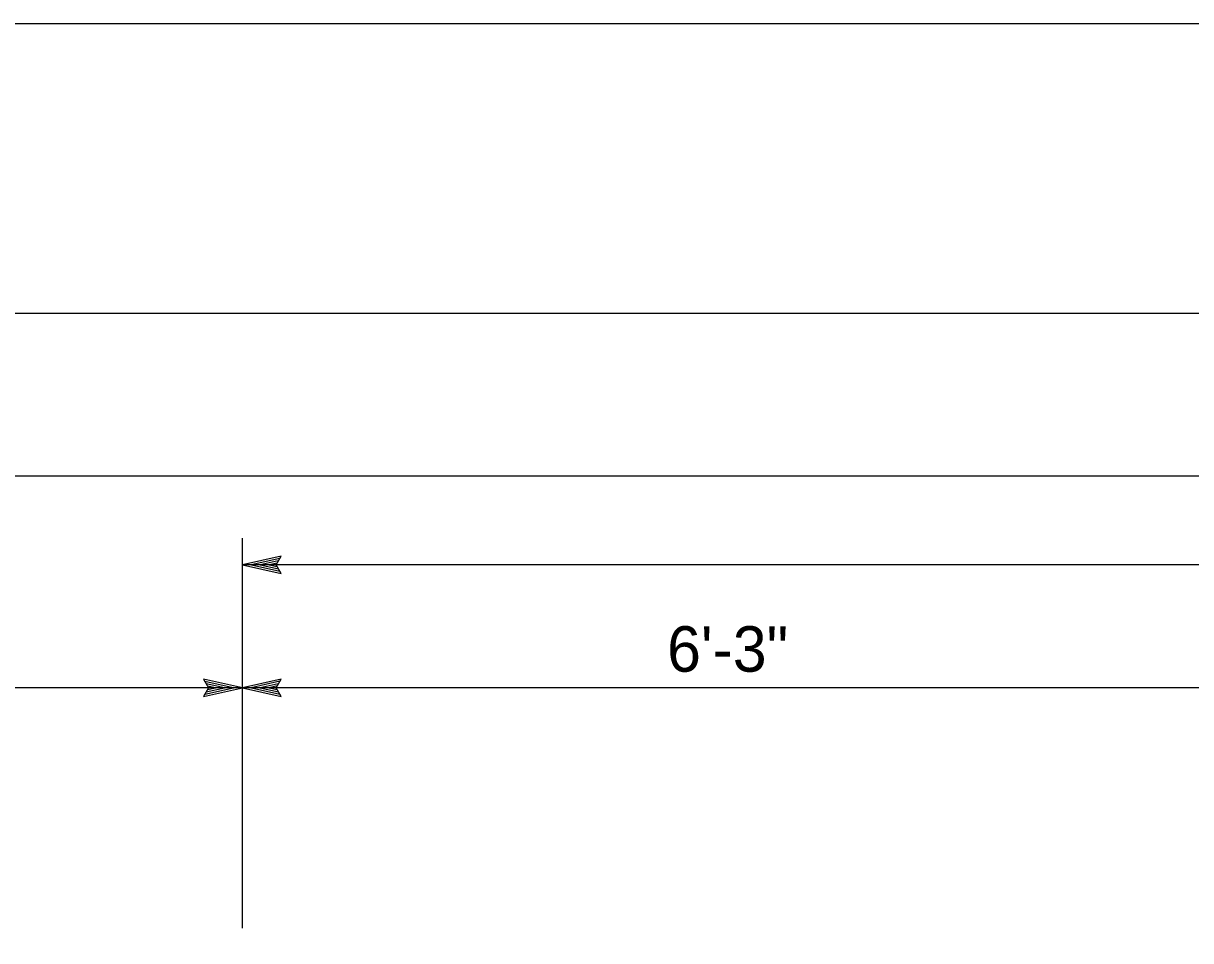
# Model space of a CAD drawing. Extents: x -894 to 866, y -476 to 714.
# Drawn here: x -626 to -446.4, y 572.4 to 713.6 of the extents above; entities that cross this region are included whole.
import ezdxf

# ---------------------------------------------------------------- set-up
doc = ezdxf.new("R2010")
doc.units = 0
for name, color, linetype in [('10 Sheet Format', 7, 'Continuous'), ('56 Stage 3 Anno', 7, 'Continuous'), ('57 Undefined', 7, 'Continuous')]:
    doc.layers.add(name, color=color, linetype=linetype)

msp = doc.modelspace()

# ---------------------------------------------------------------- linework, layer by layer
at = {"layer": '10 Sheet Format'}
for p, q in [((-863.43, 668.96), (836.57, 668.96)), ((-813.45, 643.96), (811.55, 643.96))]:
    msp.add_line(p, q, dxfattribs=at)
for points in [[(-894.04, 713.56), (865.96, 713.56), (865.96, -476.44), (-894.04, -476.44)], [(-863.43, 668.96), (836.57, 668.96), (836.57, -431.04), (-863.43, -431.04)]]:
    msp.add_lwpolyline(points, close=True, dxfattribs=at)
at = {"layer": '56 Stage 3 Anno'}
for p, q in [((-592.34, 574.39), (-592.34, 634.36)), ((-586.34, 631.59), (-592.34, 630.25)), ((-586.56, 631.24), (-590.96, 630.25)), ((-586.8, 630.88), (-589.58, 630.25)), ((-587.14, 630.25), (-586.34, 631.59)), ((-586.34, 631.59), (-586.34, 631.59)), ((32.57, 630.25), (-592.34, 630.25)), ((-592.34, 630.25), (-592.34, 630.25)), ((-592.34, 630.25), (-586.34, 628.92)), ((-590.95, 630.25), (-586.58, 629.28)), ((-589.58, 630.25), (-586.76, 629.63)), ((-586.97, 630.53), (-588.2, 630.26)), ((-588.2, 630.26), (-586.99, 629.99)), ((-586.34, 628.92), (-587.14, 630.25)), ((-586.34, 628.92), (-586.34, 628.92)), ((-592.34, 611.35), (-598.34, 612.68)), ((-598.34, 612.68), (-598.34, 612.68)), ((-598.34, 612.68), (-597.54, 611.35)), ((-586.34, 612.69), (-592.34, 611.35)), ((-587.14, 611.35), (-586.34, 612.69)), ((-586.34, 612.69), (-586.34, 612.69)), ((-592.34, 611.35), (-760.16, 611.35)), ((-597.54, 611.35), (-598.34, 610.01)), ((-598.34, 610.01), (-592.34, 611.35)), ((-598.13, 610.37), (-593.72, 611.35)), ((-593.74, 611.36), (-598.11, 612.33)), ((-595.11, 611.35), (-597.93, 611.98)), ((-597.89, 610.73), (-595.11, 611.35)), ((-597.72, 611.08), (-596.49, 611.35)), ((-596.49, 611.35), (-597.7, 611.62)), ((-436.18, 611.35), (-592.34, 611.35)), ((-592.34, 611.35), (-592.34, 611.35)), ((-592.34, 611.35), (-586.34, 610.02)), ((-592.34, 611.35), (-592.34, 611.35)), ((-586.56, 612.34), (-590.96, 611.36)), ((-590.95, 611.35), (-586.58, 610.38)), ((-586.8, 611.98), (-589.58, 611.36)), ((-589.58, 611.36), (-586.76, 610.73)), ((-586.97, 611.63), (-588.2, 611.36)), ((-588.2, 611.36), (-586.99, 611.09)), ((-586.34, 610.02), (-587.14, 611.35)), ((-598.34, 610.01), (-598.34, 610.01)), ((-586.34, 610.02), (-586.34, 610.02))]:
    msp.add_line(p, q, dxfattribs=at)

# ---------------------------------------------------------------- texts
at = {"layer": '57 Undefined'}
msp.add_text('6\'-3"', height=7, dxfattribs=at).set_placement((-526.96, 613.82))

doc.saveas('drawing.dxf')
